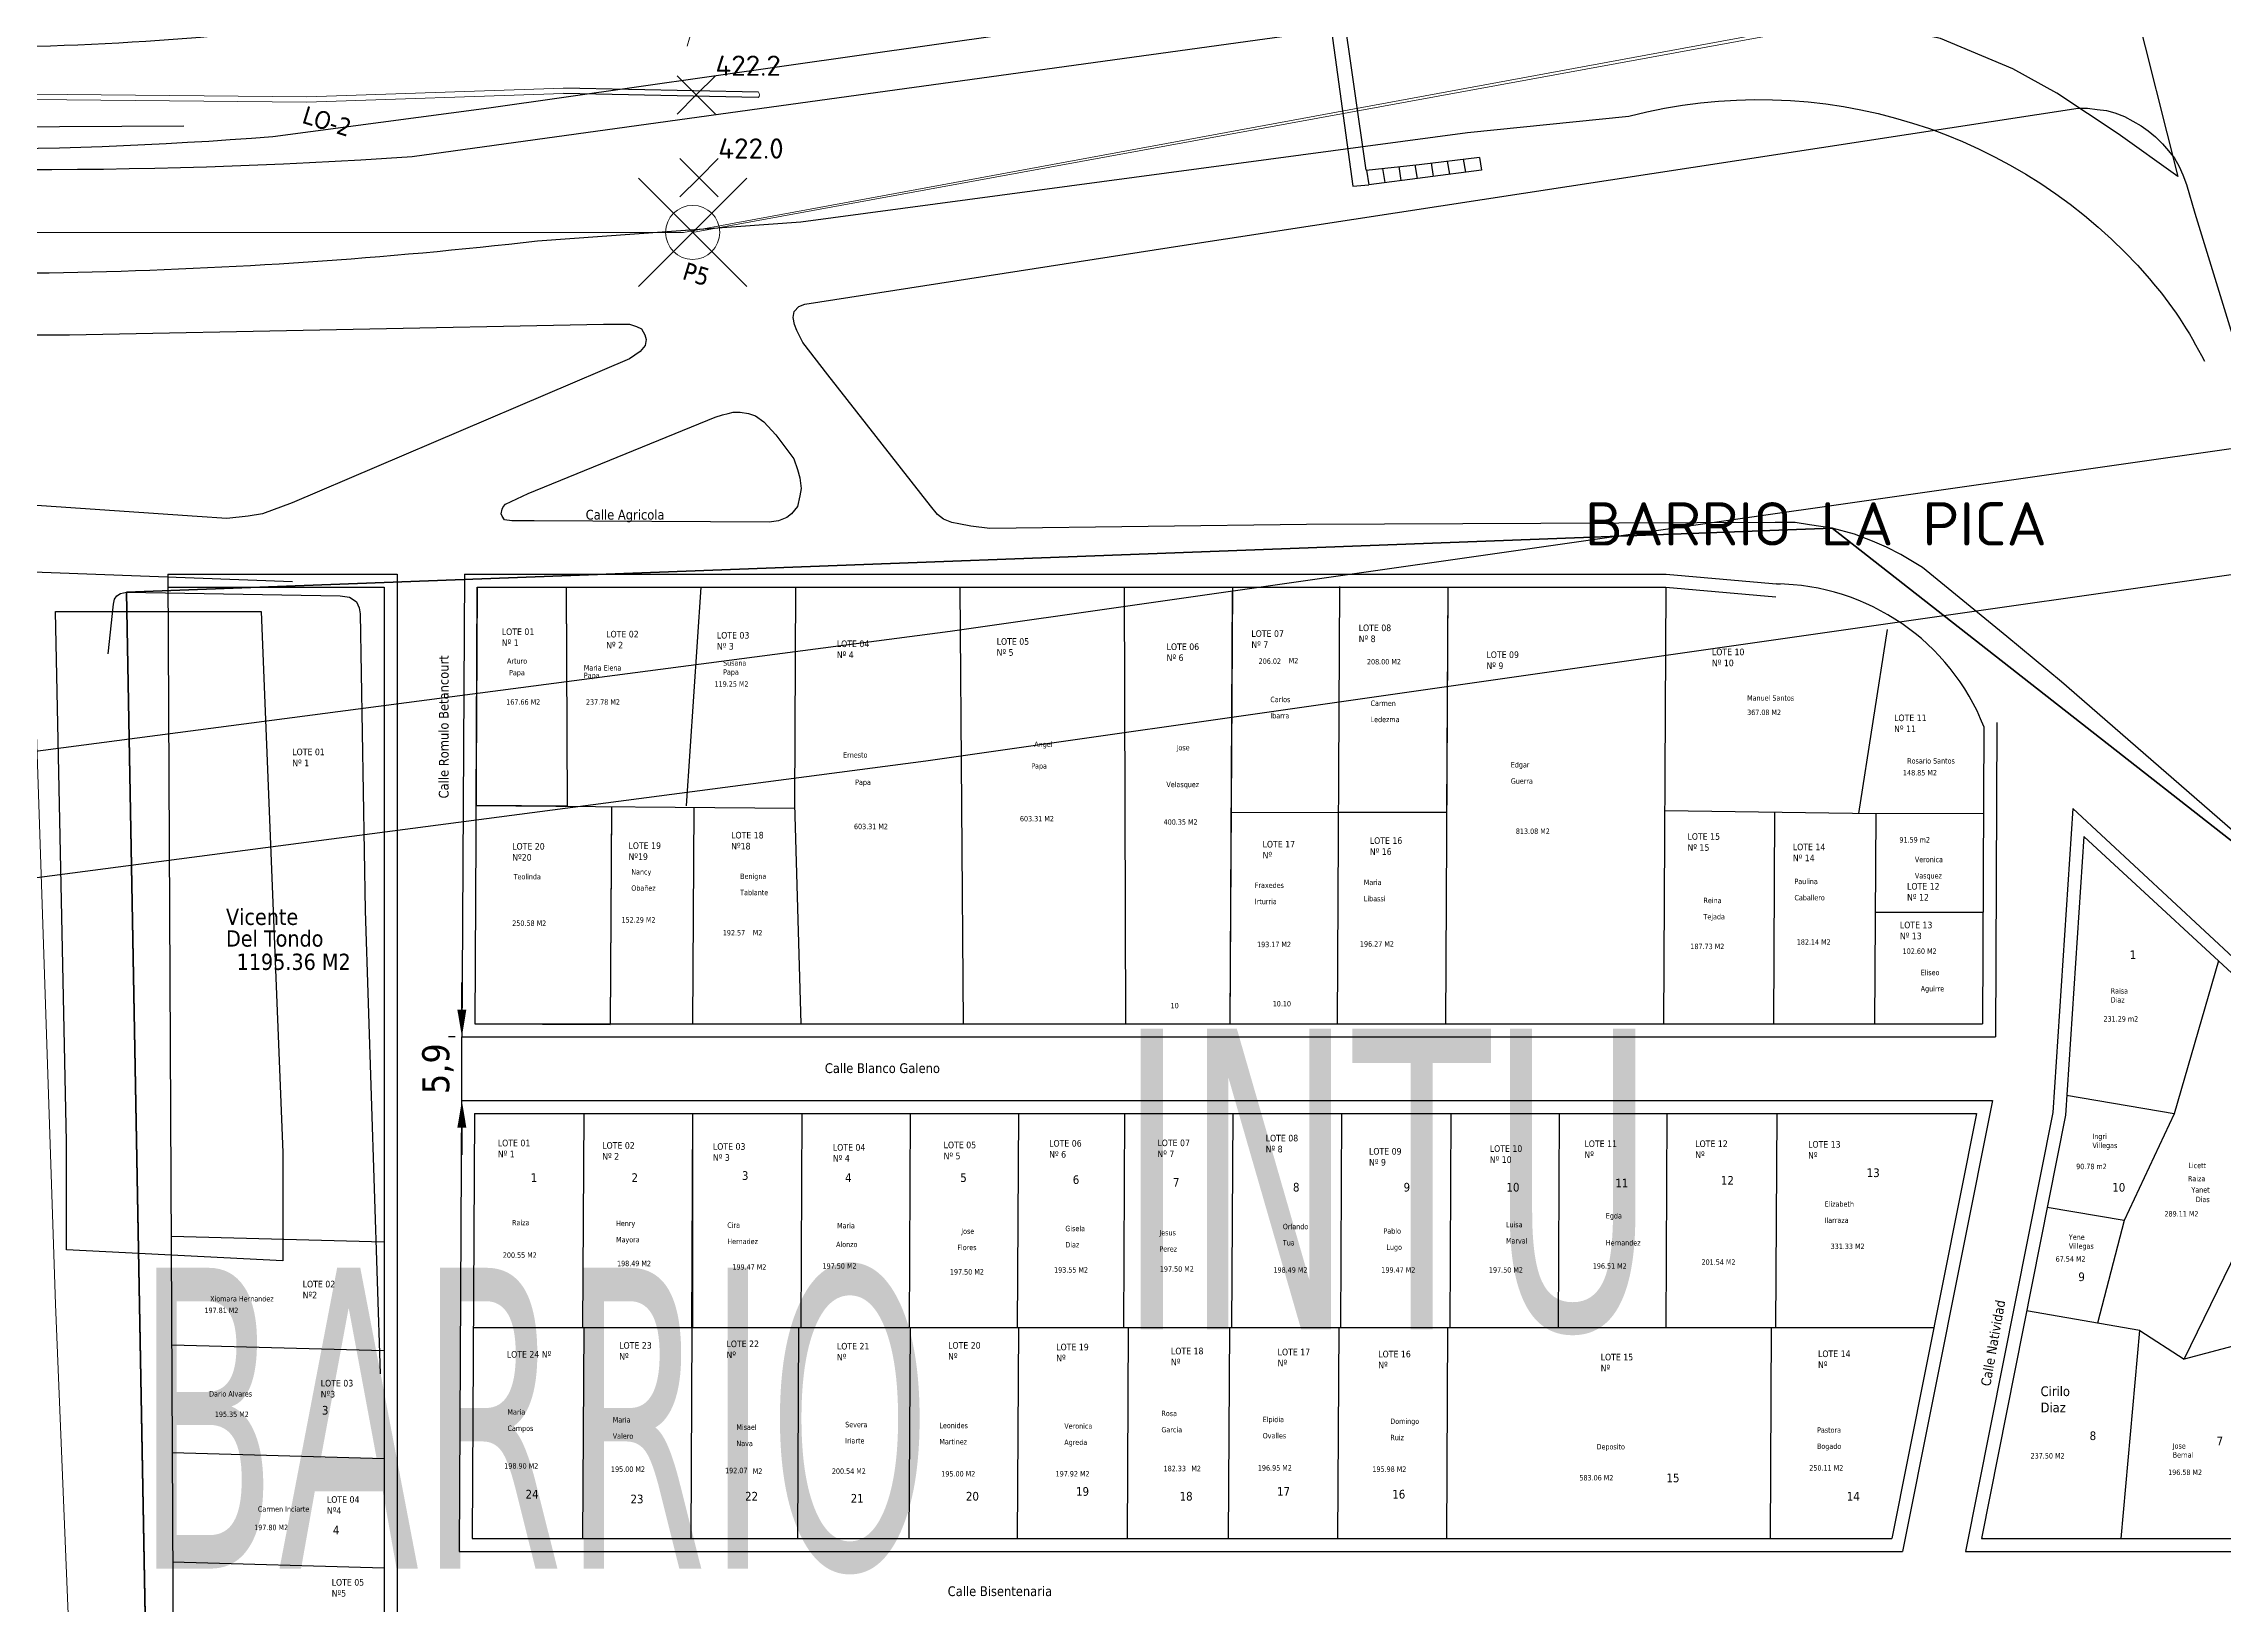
# Model space of a CAD drawing. Header units: metres. Extents: x 2 to 659295185, y -28 to 1124222152.
# Drawn here: x 655994.9 to 656196.3, y 1123850.2 to 1123994.5 of the extents above; entities that cross this region are included whole.
import ezdxf
from ezdxf.enums import TextEntityAlignment as Align

# ---------------------------------------------------------------- set-up
doc = ezdxf.new("R2010")
doc.units = ezdxf.units.M
doc.header["$MEASUREMENT"] = 0
doc.header["$PDMODE"] = 35
doc.header["$PDSIZE"] = 5
doc.layers.get('0').update_dxf_attribs({"linetype": 'CONTINUOUS'})
for name, color, linetype in [('calle', 255, 'CONTINUOUS'), ('CARRET-PAV', 10, 'CONTINUOUS'), ('CURVAS', 2, 'CONTINUOUS'), ('División Parroquial', 130, 'CONTINUOUS'), ('ESCALERA', 7, 'CONTINUOUS'), ('MANZANA', 30, 'CONTINUOUS'), ('Nº parcela', 4, 'CONTINUOUS'), ('Parcelas', 140, 'CONTINUOUS'), ('PASARELA', 7, 'CONTINUOUS'), ('PUNTO-ELEV', 7, 'CONTINUOUS'), ('TERRENO DE TABACALERA', 50, 'CONTINUOUS'), ('texto', 255, 'CONTINUOUS'), ('TEXTOS', 7, 'CONTINUOUS')]:
    doc.layers.add(name, color=color, linetype=linetype)
doc.styles.add('SIMPLEX', font='SIMPLEX', dxfattribs={"width": 1.33})
doc.styles.get("Standard").update_dxf_attribs({"font": 'tahoma.ttf'})
doc.dimstyles.new('ISO-25', dxfattribs={"dimtxt": 2.5, "dimasz": 2.5, "dimexe": 1.25, "dimexo": 0.625, "dimtad": 1, "dimtxsty": 'Standard', "dimcen": 2.5, "dimadec": 0, "dimazin": 0, "dimtfac": 1, "dimtmove": 0, "dimatfit": 3, "dimfxl": 1, "dimarcsym": 0})

# ---------------------------------------------------------------- blocks, each defined once
blk = doc.blocks.new('*D137')
at = {"layer": 'MANZANA', "color": 0, "lineweight": -2, "transparency": 16777216}
for p, q in [((656033.53, 1123905.2), (656033.53, 1123907.7)), ((656032.9, 1123902.7), (656032.28, 1123902.7)), ((656033.53, 1123896.8), (656033.53, 1123902.7)), ((656034.12, 1123896.8), (656034.78, 1123896.8)), ((656033.53, 1123894.3), (656033.53, 1123891.8))]:
    blk.add_line(p, q, dxfattribs=at)
at = {"layer": 'MANZANA', "color": 0, "lineweight": 40, "transparency": 16777216}
for points in [[(656033.11, 1123905.2), (656033.94, 1123905.2), (656033.53, 1123902.7)], [(656033.11, 1123894.3), (656033.94, 1123894.3), (656033.53, 1123896.8)]]:
    blk.add_solid(points, dxfattribs=at)
at = {"layer": 'MANZANA', "color": 0, "transparency": 16777216, "insert": (656031.31, 1123899.75), "char_height": 2.5, "attachment_point": 5, "rotation": 90}
blk.add_mtext('5,9', dxfattribs=at)
blk = doc.blocks.new('SPOTX')
for points in [[(-0.707, -0.707), (0, 0), (0.707, 0.707)], [(0.707, -0.707), (0, 0), (-0.707, 0.707)]]:
    blk.add_lwpolyline(points)

msp = doc.modelspace()

# ---------------------------------------------------------------- linework, layer by layer
at = {"color": 5, "lineweight": 70}
for p, q in [((656160.0879, 1123949.6733), (656002.551, 1123943.7845)), ((656208.6889, 1123911.621), (656160.0879, 1123949.6733)), ((656002.551, 1123943.7845), (656005.4362, 1123786.2533))]:
    msp.add_line(p, q, dxfattribs=at)
at = {"layer": 'CARRET-PAV'}
for points, elevation in [([(656125.038, 1124013.8035), (656069.204, 1124003.587), (656036.91, 1123998.576, -0.06836118), (655956.453, 1123995.464)], 428.6003), ([(655952.981, 1123986.128, 0.04148381), (656016.053, 1123985.878), (656036.029, 1123988.531), (656104.422, 1123998.249), (656138.061, 1124003.292), (656176.129, 1124009.369, -0.84362034), (656177.299, 1124008.307), (656176.052, 1124007.779), (656134.781, 1124001.786), (656129.324, 1124000.006), (656125.912, 1123998.625), (656121.23, 1123996.877), (656119.087, 1123996.45), (656063.915, 1123988.828), (656028.947, 1123983.991, -0.03554222), (655952.8508, 1123984.2967)], 428.7614), ([(655955.506, 1123974.38, 0.04624331), (656040.522, 1123976.23), (656064.822, 1123977.981), (656126.427, 1123986.23), (656141.315, 1123987.751, -0.28622373), (656189.424, 1123972.711, -0.06128022), (656194.479, 1123965.126, 0.61679402), (656194.479, 1123965.126, -1)], 429.4486)]:
    msp.add_lwpolyline(points, format="xyb", dxfattribs=dict(at, elevation=elevation))
at = {"layer": 'CARRET-PAV', "elevation": 428.9773}
msp.add_lwpolyline([(656192.02, 1123982.19), (656186.521, 1123986.121), (656180.843, 1123989.867), (656176.777, 1123992.123), (656170.119, 1123994.915), (656165.319, 1123995.945), (656164.079, 1123996.121), (656188, 1123998.197)], close=True, dxfattribs=at)
at = {"layer": 'CURVAS', "lineweight": 0}
for p, q in [((656019.1836, 1123989.0315), (655938.5917, 1123989.846)), ((656019.2037, 1123989.5311), (655938.6118, 1123990.3456)), ((656042.9004, 1123989.8365), (656019.1836, 1123989.0315)), ((656042.9205, 1123990.3361), (656019.2037, 1123989.5311))]:
    msp.add_line(p, q, dxfattribs=at)
at = {"layer": 'CURVAS', "linetype": 'Continuous', "lineweight": -2}
for p, q in [((656060.9094, 1123989.4671), (656042.9004, 1123989.8365)), ((656060.9295, 1123989.9667), (656042.9205, 1123990.3361))]:
    msp.add_line(p, q, dxfattribs=at)
at = {"layer": 'CURVAS', "lineweight": 0}
msp.add_arc((656060.6208, 1123989.7289), 0.3896, 317.783404, 37.61588, dxfattribs=at)
at = {"layer": 'División Parroquial', "color": 1, "flags": 128}
for points in [[(655228.2993, 1126747.0884), (655417.4425, 1125604.451), (655519.2869, 1124981.3778), (655578.3684, 1124612.6329), (655612.1598, 1124420.9019), (655644.8628, 1124208.4752), (655659.3755, 1124145.7179), (655704.068, 1124069.4635), (655766.2087, 1124005.1965), (655831.623, 1123959.4359), (655914.4772, 1123930.0218), (655992.9694, 1123928.9321), (656078.6272, 1123940.1598), (656245.6138, 1123964.0049), (656743.7041, 1124035.5804), (658039.8848, 1124226.3115)], [(658480.577, 1123580.0076), (658492.1763, 1123631.4687), (658520.1298, 1123754.3737), (658546.5907, 1123940.9057), (658561.3177, 1124038.3659), (658586.3109, 1124167.6196), (658611.3288, 1124300.9225), (658037.6324, 1124214.3101), (656741.4517, 1124023.5789), (656243.3614, 1123952.0035), (656076.3748, 1123928.1583), (655990.717, 1123916.9306), (655912.2248, 1123918.0204), (655829.3706, 1123947.4344), (655763.9563, 1123993.1951), (655701.8156, 1124057.462), (655657.1231, 1124133.7165), (655642.6105, 1124196.4737), (655609.9074, 1124408.9005), (655576.116, 1124600.6315), (655517.0345, 1124969.3764), (655415.1901, 1125592.4496), (655226.0469, 1126735.087)]]:
    msp.add_lwpolyline(points, dxfattribs=at)
at = {"layer": 'ESCALERA'}
for p, q in [((656124.5445, 1123983.6007, 6.7694), (656124.7397, 1123982.3779, 6.7694)), ((656126.029, 1123983.774, 6.7694), (656126.2215, 1123982.5685, 6.7694)), ((656127.5161, 1123983.9477, 6.7694), (656127.7099, 1123982.7601, 6.7694)), ((656117.0857, 1123982.7622, 6.7694), (656117.3, 1123981.4205, 6.7694)), ((656118.5739, 1123982.9261, 6.7694), (656118.7838, 1123981.6114, 6.7694)), ((656120.0648, 1123983.0902, 6.7694), (656120.2704, 1123981.8027, 6.7694)), ((656121.5623, 1123983.2551, 6.7694), (656121.7636, 1123981.9949, 6.7694)), ((656123.0533, 1123983.4267, 6.7694), (656123.2513, 1123982.1863, 6.7694))]:
    msp.add_line(p, q, dxfattribs=at)
for points, elevation in [([(656117.066, 1123982.76), (656121.943, 1123983.297), (656127.528, 1123983.949)], 434.8481), ([(656127.7099, 1123982.7601), (656117.3, 1123981.4205)], 429.213)]:
    msp.add_lwpolyline(points, dxfattribs=dict(at, elevation=elevation))
at = {"layer": 'MANZANA', "lineweight": -2}
for p, q in [((656100.256, 1123975.838), (656182.8217, 1123988.4754)), ((656182.8217, 1123988.4754), (656183.6957, 1123988.4854)), ((656183.6957, 1123988.4854), (656184.5698, 1123988.3754)), ((656184.5698, 1123988.3754), (656185.4521, 1123988.2754)), ((656185.4521, 1123988.2754), (656186.219, 1123988.0555)), ((656186.219, 1123988.0555), (656187.093, 1123987.7255)), ((656187.093, 1123987.7255), (656187.8681, 1123987.2856)), ((656187.8681, 1123987.2856), (656188.635, 1123986.8457)), ((656188.635, 1123986.8457), (656189.2947, 1123986.4058)), ((656189.2947, 1123986.4058), (656189.9543, 1123985.8559)), ((656189.9543, 1123985.8559), (656190.614, 1123985.1961)), ((656190.614, 1123985.1961), (656191.1665, 1123984.5362)), ((656191.1665, 1123984.5362), (656191.7189, 1123983.8763)), ((656191.7189, 1123983.8763), (656192.156, 1123983.1065)), ((656192.156, 1123983.1065), (656192.4858, 1123982.3266)), ((656192.4858, 1123982.3266), (656192.8239, 1123981.4468)), ((656192.8239, 1123981.4468), (656193.599, 1123978.7974)), ((656193.599, 1123978.7974), (656205.8276, 1123938.9255)), ((656065.2194, 1123970.3791), (656100.256, 1123975.838)), ((656064.1227, 1123969.1593), (656064.2299, 1123969.7092)), ((656064.2299, 1123969.7092), (656064.667, 1123970.1591)), ((656064.667, 1123970.1591), (656065.2194, 1123970.3791)), ((655980.8562, 1123967.5796), (655997.2902, 1123967.5397)), ((655997.2902, 1123967.5397), (656046.6003, 1123968.5295)), ((656046.6003, 1123968.5295), (656049.0081, 1123968.5395)), ((656049.0081, 1123968.5395), (656049.6678, 1123968.3195)), ((656049.6678, 1123968.3195), (656050.1048, 1123968.0995)), ((656050.1048, 1123968.0995), (656050.4346, 1123967.5497)), ((656050.4346, 1123967.5497), (656050.5501, 1123967.1097)), ((656064.2382, 1123968.4895), (656064.1227, 1123969.1593)), ((656064.4608, 1123967.9396), (656064.2382, 1123968.4895)), ((656065.0133, 1123966.8398), (656064.4608, 1123967.9396)), ((656049.0246, 1123965.3301), (656017.8553, 1123952.0328)), ((656050.0059, 1123966), (656049.0246, 1123965.3301)), ((656050.4429, 1123966.5499), (656050.0059, 1123966)), ((656050.5501, 1123967.1097), (656050.4429, 1123966.5499)), ((656067.3304, 1123963.8604), (656065.0133, 1123966.8398)), ((656076.8049, 1123951.7429), (656067.3304, 1123963.8604)), ((656039.6491, 1123952.9026), (656056.9324, 1123959.9412)), ((656056.9324, 1123959.9412), (656057.592, 1123960.1712)), ((656057.592, 1123960.1712), (656058.1363, 1123960.2811)), ((656058.1363, 1123960.2811), (656058.5733, 1123960.3911)), ((656058.5733, 1123960.3911), (656059.233, 1123960.4011)), ((656059.233, 1123960.4011), (656059.9998, 1123960.2911)), ((656059.9998, 1123960.2911), (656060.6595, 1123960.0712)), ((656060.6595, 1123960.0712), (656061.4264, 1123959.5213)), ((656061.4264, 1123959.5213), (656062.5313, 1123958.3115)), ((656062.5313, 1123958.3115), (656064.1805, 1123956.102)), ((656064.1805, 1123956.102), (656064.5185, 1123955.1122)), ((656009.09, 1123950.7731), (655972.5939, 1123953.2726)), ((656064.5185, 1123955.1122), (656064.7412, 1123954.3423)), ((656064.7412, 1123954.3423), (656064.8566, 1123953.3425)), ((656064.8566, 1123953.3425), (656064.7494, 1123952.6827)), ((656017.8553, 1123952.0328), (656015.1177, 1123951.023)), ((656037.1423, 1123951.013), (656037.2495, 1123951.4529)), ((656037.2495, 1123951.4529), (656037.3567, 1123951.6729)), ((656037.3567, 1123951.6729), (656037.5711, 1123951.8928)), ((656037.5711, 1123951.8928), (656039.6491, 1123952.9026)), ((656064.535, 1123951.6829), (656063.9826, 1123951.023)), ((656064.7494, 1123952.6827), (656064.535, 1123951.6829)), ((656077.4645, 1123950.963), (656076.8049, 1123951.7429)), ((656011.8276, 1123950.5731), (656009.09, 1123950.7731)), ((656013.7984, 1123950.8031), (656011.8276, 1123950.5731)), ((656015.1177, 1123951.023), (656013.7984, 1123950.8031)), ((656037.2495, 1123950.7931), (656037.1423, 1123951.013)), ((656037.4722, 1123950.4631), (656037.2495, 1123950.7931)), ((656038.1318, 1123950.3532), (656037.4722, 1123950.4631)), ((656040.2098, 1123950.3632), (656038.1318, 1123950.3532)), ((656061.9046, 1123950.2332), (656040.2098, 1123950.3632)), ((656062.7869, 1123950.3532), (656061.9046, 1123950.2332)), ((656063.5455, 1123950.6831), (656062.7869, 1123950.3532)), ((656063.9826, 1123951.023), (656063.5455, 1123950.6831)), ((656078.017, 1123950.5231), (656077.4645, 1123950.963)), ((656078.7839, 1123950.2032), (656078.017, 1123950.5231)), ((656079.4435, 1123950.0932), (656078.7839, 1123950.2032)), ((656080.5402, 1123949.8733), (656079.4435, 1123950.0932)), ((656082.2883, 1123949.6633), (656080.5402, 1123949.8733)), ((656111.5446, 1123950.0132), (656082.2883, 1123949.6633)), ((656154.827, 1123950.2032), (656111.5446, 1123950.0132)), ((656156.6906, 1123950.2132), (656154.827, 1123950.2032)), ((656158.0017, 1123949.9932), (656156.6906, 1123950.2132)), ((656160.0879, 1123949.6733), (656158.0017, 1123949.9932)), ((656162.1741, 1123949.1234), (656160.0879, 1123949.6733)), ((656163.8233, 1123948.4735), (656162.1741, 1123949.1234)), ((656165.1343, 1123947.9237), (656163.8233, 1123948.4735)), ((656166.4537, 1123947.2638), (656165.1343, 1123947.9237)), ((656168.4327, 1123946.054), (656166.4537, 1123947.2638)), ((655953.565, 1123947.184), (656017.868, 1123944.751)), ((656176.2415, 1123939.6753), (656168.4327, 1123946.054)), ((656002.551, 1123943.7845), (656005.4389, 1123786.1071)), ((656181.2962, 1123935.4962), (656176.2415, 1123939.6753)), ((656208.6889, 1123911.621), (656181.2962, 1123935.4962))]:
    msp.add_line(p, q, dxfattribs=at)
at = {"layer": 'MANZANA', "linetype": 'Continuous', "lineweight": -2}
for p, q in [((656007.8366, 1123986.8257), (655990.0833, 1123986.7457)), ((656001.4543, 1123943.1146), (656001.6687, 1123943.4446)), ((656001.6687, 1123943.4446), (656001.9986, 1123943.6645)), ((656001.9986, 1123943.6645), (656002.551, 1123943.7845)), ((656002.551, 1123943.7845), (656022.2751, 1123943.4246)), ((656022.2751, 1123943.4246), (656023.1491, 1123943.3146)), ((656023.1491, 1123943.3146), (656023.479, 1123943.0946)), ((656000.8544, 1123938.0792), (656001.3471, 1123942.6747)), ((656001.3471, 1123942.6747), (656001.4543, 1123943.1146)), ((656023.479, 1123943.0946), (656023.8088, 1123942.8747)), ((656023.8088, 1123942.8747), (656024.0315, 1123942.3248)), ((656024.0315, 1123942.3248), (656024.1386, 1123941.7749)), ((656024.1386, 1123941.7749), (656024.5922, 1123914.3505)), ((656024.5922, 1123914.3505), (656025.9857, 1123871.5492))]:
    msp.add_line(p, q, dxfattribs=at)
at = {"layer": 'MANZANA'}
for p, q in [((656006.3606, 1123945.4511), (656027.5606, 1123945.4511)), ((656027.5606, 1123945.4511), (656027.5606, 1123781.5132)), ((656033.7606, 1123945.4511), (656033.5253, 1123902.7011)), ((656033.7606, 1123945.4511), (656144.7522, 1123945.4511)), ((656033.8106, 1123945.4511), (656144.7522, 1123945.4511)), ((656144.7522, 1123945.4511), (656155.2831, 1123944.499)), ((656175.3228, 1123931.7479), (656175.1829, 1123902.7011)), ((656182.328, 1123923.7888), (656180.4911, 1123895.6879)), ((656210.0959, 1123897.9673), (656182.328, 1123923.7888)), ((656033.5253, 1123902.7011), (656175.1829, 1123902.7011)), ((656033.4929, 1123896.8011), (656033.2637, 1123855.1511)), ((656033.4929, 1123896.8011), (656174.9009, 1123896.8011)), ((656174.9009, 1123896.8011), (656166.6069, 1123855.1511)), ((656180.4911, 1123895.6879), (656172.4188, 1123855.1511)), ((656033.2637, 1123855.1511), (656166.6069, 1123855.1511)), ((656172.4188, 1123855.1511), (656228.0352, 1123855.1511)), ((656173.9999, 1123856.3511), (656173.8853, 1123856.3708))]:
    msp.add_line(p, q, dxfattribs=at)
msp.add_arc((656154.7384, 1123923.6877), 20.8424, 21.572742, 89.511735, dxfattribs=at)
at = {"layer": 'Parcelas'}
for p, q in [((656006.3606, 1123945.4511), (656007.1443, 1123785.7529)), ((656006.3606, 1123944.2511), (656026.3606, 1123944.2511)), ((656026.3606, 1123944.2511), (656026.3606, 1123781.7624)), ((656034.954, 1123944.2511), (656034.732, 1123903.9011)), ((656034.954, 1123944.2511), (656144.7456, 1123944.2511)), ((656035.0106, 1123944.2511), (656144.7456, 1123944.2511)), ((656043.1538, 1123944.206), (656043.2427, 1123923.9991)), ((656055.6038, 1123944.2511), (656054.2426, 1123924.0474)), ((656064.3544, 1123944.2511), (656064.2441, 1123924.2011)), ((656079.5192, 1123944.1675), (656079.8161, 1123903.901)), ((656079.5292, 1123944.1676), (656079.8161, 1123903.901)), ((656094.6949, 1123944.2511), (656094.8265, 1123903.9012)), ((656104.695, 1123944.2511), (656104.473, 1123903.9011)), ((656104.6929, 1123943.8674), (656104.473, 1123903.9011)), ((656114.5955, 1123944.3061), (656114.3735, 1123903.9561)), ((656124.5953, 1123944.2511), (656124.3733, 1123903.9011)), ((656124.5953, 1123944.2511), (656124.4809, 1123923.4511)), ((656144.7456, 1123944.2511), (656144.5236, 1123903.9011)), ((656144.7456, 1123944.2511), (656154.8907, 1123943.3296)), ((656165.1768, 1123940.3165), (656162.5218, 1123923.3367)), ((656174.1208, 1123931.3511), (656173.9886, 1123903.9011)), ((656034.843, 1123924.0761), (656064.2554, 1123923.8038)), ((656047.3425, 1123923.9604), (656047.2318, 1123903.8323)), ((656047.3416, 1123923.8011), (656047.2321, 1123903.9011)), ((656054.9422, 1123923.89), (656054.8323, 1123903.9011)), ((656064.2441, 1123924.2011), (656064.83, 1123903.9014)), ((656064.2541, 1123924.2014), (656064.83, 1123903.9014)), ((656104.5805, 1123923.4304), (656114.4807, 1123923.4511)), ((656114.4807, 1123923.4511), (656124.4809, 1123923.4511)), ((656144.632, 1123923.6011), (656164.1307, 1123923.3129)), ((656154.7813, 1123923.4511), (656154.6738, 1123903.9011)), ((656164.1307, 1123923.3129), (656164.0239, 1123903.9011)), ((656164.1307, 1123923.3129), (656174.0823, 1123923.3511)), ((656183.3607, 1123921.196), (656181.668, 1123895.4535)), ((656208.9891, 1123897.5036), (656183.3607, 1123921.196)), ((656164.0806, 1123914.2011), (656174.0382, 1123914.2011)), ((656195.7937, 1123909.7022), (656191.697, 1123895.5659)), ((656034.732, 1123903.9011), (656173.9886, 1123903.9011)), ((656034.732, 1123903.9011), (656047.2318, 1123903.8323)), ((656064.82, 1123903.9011), (656079.8261, 1123903.9011)), ((656191.697, 1123895.5659), (656181.7536, 1123897.2789)), ((656034.6863, 1123895.6011), (656034.4703, 1123856.3511)), ((656034.6863, 1123895.6011), (656173.4384, 1123895.6011)), ((656044.7864, 1123895.6011), (656044.6778, 1123875.8511)), ((656054.8366, 1123895.6011), (656054.7279, 1123875.8511)), ((656054.8366, 1123895.6011), (656054.8366, 1123875.8511)), ((656064.9367, 1123895.6011), (656064.8281, 1123875.8511)), ((656074.9369, 1123895.6011), (656074.8282, 1123875.8511)), ((656084.937, 1123895.6011), (656084.8284, 1123875.8511)), ((656094.7372, 1123895.6011), (656094.6285, 1123875.8511)), ((656104.7373, 1123895.6011), (656104.6287, 1123875.8511)), ((656114.7875, 1123895.6011), (656114.6788, 1123875.8511)), ((656114.7875, 1123895.6011), (656114.6788, 1123875.8511)), ((656124.8876, 1123895.6011), (656124.779, 1123875.8511)), ((656134.8878, 1123895.6011), (656134.7791, 1123875.8511)), ((656144.838, 1123895.6011), (656144.7293, 1123875.8511)), ((656154.9881, 1123895.6011), (656154.8794, 1123875.8511)), ((656173.4384, 1123895.6011), (656165.6223, 1123856.3511)), ((656181.668, 1123895.4535), (656173.8813, 1123856.3511)), ((656191.697, 1123895.5659), (656187.0688, 1123885.7085)), ((656192.6014, 1123872.9115), (656201.0218, 1123890.1665)), ((656187.0688, 1123885.7085), (656179.971, 1123886.9313)), ((656187.0688, 1123885.7085), (656184.6218, 1123876.2365)), ((656006.6606, 1123884.2896), (656026.3606, 1123883.7511)), ((656188.5158, 1123875.5656), (656178.0661, 1123877.3658)), ((656034.5776, 1123875.8511), (656169.5334, 1123875.8511)), ((656044.7778, 1123875.8511), (656044.6705, 1123856.3511)), ((656054.7779, 1123875.8511), (656054.6706, 1123856.3511)), ((656064.6281, 1123875.8511), (656064.5208, 1123856.3511)), ((656074.9282, 1123875.8511), (656074.8209, 1123856.3511)), ((656084.9284, 1123875.8511), (656084.8211, 1123856.3511)), ((656095.0785, 1123875.8511), (656094.9712, 1123856.3511)), ((656104.4287, 1123875.8511), (656104.3214, 1123856.3511)), ((656114.5288, 1123875.8511), (656114.4215, 1123856.3511)), ((656124.579, 1123875.8511), (656124.4717, 1123856.3511)), ((656154.4794, 1123875.8511), (656154.3721, 1123856.3511)), ((656186.7813, 1123856.3511), (656188.5158, 1123875.5656)), ((656188.5158, 1123875.5656), (656192.6014, 1123872.9115)), ((656006.7101, 1123874.2345), (656026.3606, 1123873.6973)), ((656198.0758, 1123874.3612), (656192.6014, 1123872.9115)), ((656006.7589, 1123864.2795), (656026.3606, 1123863.7436)), ((656034.4703, 1123856.3511), (656165.6223, 1123856.3511)), ((656173.8813, 1123856.3511), (656226.2313, 1123856.3511)), ((656006.8085, 1123854.1743), (656026.3606, 1123853.6398))]:
    msp.add_line(p, q, dxfattribs=at)
msp.add_lwpolyline([(656035.0106, 1123944.2511), (656043.1536, 1123944.2511), (656043.2427, 1123923.9991), (656034.843, 1123924.0761), (656034.954, 1123944.2511)], dxfattribs=at)
at = {"layer": 'Parcelas', "lineweight": -3}
msp.add_lwpolyline([(655996, 1123942), (656015, 1123942), (656017, 1123892), (656017, 1123882), (655997, 1123883), (655997, 1123893), (655996, 1123942)], dxfattribs=at)
msp.add_lwpolyline([(655996, 1123942), (656015, 1123942), (656017, 1123892), (656017, 1123882), (655997, 1123883), (655997, 1123893), (655996, 1123942)], dxfattribs=at)
at = {"layer": 'PASARELA'}
for points, elevation in [([(656112.443, 1124014.798), (656111.246, 1124014.717), (656115.81, 1123981.296), (656117.316, 1123981.399)], 434.6027), ([(656117.066, 1123982.76), (656112.6177, 1124013.6992)], 435.231)]:
    msp.add_lwpolyline(points, dxfattribs=dict(at, elevation=elevation))
at = {"layer": 'TERRENO DE TABACALERA', "lineweight": 0}
msp.add_line((656056.3517, 1124001.2309), (656054.3517, 1123994.2309), dxfattribs=at)
at = {"layer": 'texto', "color": 85, "lineweight": 0, "true_color": 0x58ba48}
msp.add_line((656177.9518, 1123999.5377), (656054.8444, 1123977.0086), dxfattribs=at)
at = {"layer": 'texto', "lineweight": 0}
for points in [[(655608.3065, 1124590.033), (655625.6859, 1124587.7884), (656017.6106, 1124570.0511), (656016.0812, 1124509.734), (656016.0812, 1124509.734), (656184, 1124001), (656054, 1123977), (655943.6796, 1123977), (655836, 1124010), (655753, 1124063), (655709, 1124144), (655669, 1124221), (655646, 1124310), (655624, 1124426), (655614, 1124482), (655608.3065, 1124590.033)], [(655994, 1123943), (655994, 1123938), (655996, 1123878), (655998, 1123829), (655999, 1123809), (655999, 1123782), (655950.9804, 1123795.8506), (655951.3259, 1123823.9714), (655951.4936, 1123875.9655), (655952.8508, 1123948.0857), (655984, 1123943), (655994, 1123943)]]:
    msp.add_lwpolyline(points, dxfattribs=at)
msp.add_point((656054.8444, 1123977.0086), dxfattribs=at)

# ---------------------------------------------------------------- block references
at = {"layer": 'PUNTO-ELEV', "xscale": 2.5, "yscale": 2.5, "zscale": 2.5}
for p in [(656055.174, 1123989.714, 428.9773), (656055.435, 1123982.059, 428.7614)]:
    msp.add_blockref('SPOTX', p, dxfattribs=at)

# ---------------------------------------------------------------- texts
at = {"layer": 'calle'}
for s, p in [('Calle Agricola', (656044.9643, 1123950.4827)), ('Calle Blanco Galeno', (656067.0521, 1123899.3472)), ('Calle Bisentenaria', (656078.4022, 1123851.0249))]:
    msp.add_text(s, height=0.9, dxfattribs=at).set_placement(p)
for s, rotation, p in [('Calle Romulo Betancourt', 90, (656032.2994, 1123924.7159)), ('Calle Natividad', 80, (656174.7011, 1123870.3586))]:
    msp.add_text(s, height=0.9, rotation=rotation, dxfattribs=at).set_placement(p)
at = {"layer": 'Nº parcela'}
for s, height, p in [('Arturo', 0.5, (656037.6976, 1123937.1666)), ('Susana', 0.5, (656057.6536, 1123936.9768)), ('Papa', 0.5, (656037.8877, 1123936.0911)), ('Maria Elena', 0.5, (656044.7931, 1123936.5339)), ('Papa', 0.5, (656044.7931, 1123935.838)), ('Papa', 0.5, (656057.6536, 1123936.1434)), ('Carlos', 0.5, (656108.2074, 1123933.612)), ('Carmen ', 0.5, (656117.463, 1123933.264)), ('Manuel Santos', 0.5, (656152.2469, 1123933.75)), ('Ibarra', 0.5, (656108.2074, 1123932.112)), ('Ledezma', 0.5, (656117.463, 1123931.764)), ('367.08 M2', 0.5, (656152.2469, 1123932.4214)), ('Angel ', 0.5, (656086.4002, 1123929.471)), ('Jose', 0.5, (656099.5422, 1123929.1627)), ('Ernesto', 0.5, (656068.7434, 1123928.4862)), ('Papa', 0.5, (656086.1186, 1123927.471)), ('Edgar', 0.5, (656130.4137, 1123927.5752)), ('Rosario Santos', 0.5, (656167.03, 1123927.9407)), ('Papa', 0.5, (656069.854, 1123925.9643)), ('Velasquez', 0.5, (656098.6035, 1123925.7584)), ('Guerra', 0.5, (656130.4137, 1123926.0752)), ('Veronica', 0.5, (656167.7415, 1123918.8252)), ('Teolinda', 0.5, (656038.3046, 1123917.2421)), ('Nancy', 0.5, (656049.1767, 1123917.6836)), ('Benigna', 0.5, (656059.2351, 1123917.2767)), ('Maria', 0.5, (656116.8404, 1123916.7121)), ('Paulina ', 0.5, (656156.6161, 1123916.8005)), ('Vasquez', 0.5, (656167.7415, 1123917.3252)), ('Obañez', 0.5, (656049.1767, 1123916.1836)), ('Tablante', 0.5, (656059.2351, 1123915.7767)), ('Fraxedes', 0.5, (656106.7639, 1123916.4472)), ('Irturria', 0.5, (656106.7639, 1123914.9472)), ('Libassi', 0.5, (656116.8404, 1123915.2121)), ('Reina', 0.5, (656148.2133, 1123915.0428)), ('Caballero', 0.5, (656156.6161, 1123915.3005)), ('Vicente', 1.5, (656011.7415, 1123913.0291)), ('Tejada', 0.5, (656148.2133, 1123913.5428)), ('Del Tondo', 1.5, (656011.7415, 1123911.0291)), ('1', 0.8, (656187.5796, 1123909.8732)), ('Aguirre', 0.5, (656168.2793, 1123906.8869)), ('Eliseo', 0.5, (656168.2793, 1123908.3869)), ('Raisa', 0.5, (656185.8277, 1123906.6858)), ('10', 0.5, (656098.9905, 1123905.3264)), ('10.10', 0.5, (656108.4251, 1123905.5019)), ('Diaz', 0.5, (656185.8277, 1123905.8524)), ('Villegas', 0.5, (656184.1425, 1123892.4138)), ('Ingri', 0.5, (656184.1425, 1123893.2471)), ('Licett', 0.5, (656193.0011, 1123890.5579)), ('1', 0.8, (656039.881, 1123889.2857)), ('2', 0.8, (656049.1938, 1123889.2857)), ('3', 0.8, (656059.3935, 1123889.4755)), ('4', 0.8, (656068.9215, 1123889.2857)), ('5', 0.8, (656079.5647, 1123889.2857)), ('6', 0.8, (656089.9545, 1123889.0959)), ('7', 0.8, (656099.2082, 1123888.8428)), ('8', 0.8, (656110.2949, 1123888.4)), ('9', 0.8, (656120.5141, 1123888.4)), ('10', 0.8, (656130.0169, 1123888.4)), ('11', 0.8, (656140.067, 1123888.7796)), ('12', 0.8, (656149.8233, 1123889.0326)), ('13', 0.8, (656163.2906, 1123889.7374)), ('10', 0.8, (656185.9733, 1123888.3888)), ('Raiza', 0.5, (656192.9604, 1123889.3485)), ('Yanet', 0.5, (656193.2816, 1123888.3053)), ('Elizabeth', 0.5, (656159.4005, 1123886.9972)), ('Dias', 0.5, (656193.6857, 1123887.4226)), ('Raiza', 0.5, (656038.1592, 1123885.2776)), ('Henry', 0.5, (656047.7667, 1123885.2062)), ('Cira', 0.5, (656058.0439, 1123885.0452)), ('Maria', 0.5, (656068.187, 1123884.9915)), ('Jose', 0.5, (656079.6512, 1123884.4875)), ('Gisela', 0.5, (656089.2722, 1123884.7343)), ('Jesus ', 0.5, (656097.9525, 1123884.3481)), ('Orlando', 0.5, (656109.3612, 1123884.9152)), ('Pablo', 0.5, (656118.6555, 1123884.5087)), ('Luisa', 0.5, (656129.9669, 1123885.096)), ('Egda', 0.5, (656139.197, 1123885.9097)), ('Ilarraza', 0.5, (656159.4005, 1123885.4972)), ('Mayora', 0.5, (656047.7667, 1123883.7062)), ('Hernadez', 0.5, (656058.0439, 1123883.5452)), ('Alonzo', 0.5, (656068.0908, 1123883.2664)), ('Flores', 0.5, (656079.2892, 1123882.9875)), ('Diaz', 0.5, (656089.2722, 1123883.2343)), ('Perez', 0.5, (656097.9525, 1123882.8481)), ('Tua', 0.5, (656109.3612, 1123883.4152)), ('Lugo', 0.5, (656118.927, 1123883.0087)), ('Marval', 0.5, (656129.9669, 1123883.596)), ('Hernandez', 0.5, (656139.197, 1123883.4152)), ('Yene', 0.5, (656181.9614, 1123883.9437)), ('Villegas', 0.5, (656181.9614, 1123883.1104)), ('9', 0.8, (656182.8412, 1123880.1237)), ('Xiomara Hernandez', 0.5, (656010.2755, 1123878.2435)), ('Dario Alvares', 0.5, (656010.1853, 1123869.4571)), ('Cirilo', 0.9, (656179.3521, 1123869.4998)), ('Diaz', 0.9, (656179.3521, 1123867.9998)), ('3', 0.8, (656020.6, 1123867.7906)), ('Campos', 0.5, (656037.7421, 1123866.2776)), ('Maria', 0.5, (656037.7421, 1123867.7776)), ('Maria', 0.5, (656047.4639, 1123867.0593)), ('Misael', 0.5, (656058.8855, 1123866.3787)), ('Severa', 0.5, (656068.9338, 1123866.6221)), ('Leonides', 0.5, (656077.634, 1123866.5353)), ('Veronica', 0.5, (656089.1739, 1123866.4845)), ('Garcia', 0.5, (656098.1464, 1123866.1507)), ('Rosa', 0.5, (656098.1464, 1123867.6507)), ('Elpidia', 0.5, (656107.4956, 1123867.093)), ('Domingo', 0.5, (656119.2851, 1123866.9264)), ('Valero', 0.5, (656047.4639, 1123865.5593)), ('Nava', 0.5, (656058.8855, 1123864.8787)), ('Iriarte', 0.5, (656068.9338, 1123865.1221)), ('Martinez', 0.5, (656077.634, 1123865.0353)), ('Agreda', 0.5, (656089.1739, 1123864.9845)), ('Ovalles', 0.5, (656107.4956, 1123865.593)), ('Ruiz', 0.5, (656119.2851, 1123865.4264)), ('Deposito', 0.5, (656138.3415, 1123864.574)), ('Pastora ', 0.5, (656158.7, 1123866.117)), ('Bogado', 0.5, (656158.7, 1123864.617)), ('8', 0.8, (656183.8852, 1123865.439)), ('Jose', 0.5, (656191.5552, 1123864.6491)), ('7', 0.8, (656195.6106, 1123864.9576)), ('Bernal', 0.5, (656191.5552, 1123863.8158)), ('24', 0.8, (656039.4084, 1123860.0379)), ('22', 0.8, (656059.6874, 1123859.8481)), ('20', 0.8, (656080.0867, 1123859.8481)), ('19', 0.8, (656090.2566, 1123860.291)), ('18', 0.8, (656099.8228, 1123859.8481)), ('17', 0.8, (656108.8231, 1123860.291)), ('16', 0.8, (656119.4663, 1123860.0379)), ('14', 0.8, (656161.4534, 1123859.8481)), ('Carmen Inciarte', 0.5, (656014.6845, 1123858.816)), ('23', 0.8, (656049.1013, 1123859.595)), ('21', 0.8, (656069.4436, 1123859.6583)), ('4', 0.8, (656021.62, 1123856.7347))]:
    msp.add_text(s, height=height, dxfattribs=at).set_placement(p)
at = {"layer": 'Parcelas'}
for s, height, p in [('206.02', 0.5, (656107.1276, 1123937.1498)), (' M2', 0.5, (656109.7152, 1123937.1995)), ('208.00 M2', 0.5, (656117.1295, 1123937.1)), ('119.25 M2', 0.5, (656056.8656, 1123935.0362)), ('167.66 M2', 0.5, (656037.6264, 1123933.3763)), ('237.78 M2', 0.5, (656044.9895, 1123933.3763)), ('148.85 M2', 0.5, (656166.6429, 1123926.843)), ('603.31 M2', 0.5, (656085.075, 1123922.5974)), ('603.31 M2', 0.5, (656069.745, 1123921.8778)), ('400.35 M2', 0.5, (656098.3472, 1123922.289)), ('813.08 M2', 0.5, (656130.8843, 1123921.4363)), ('91.59 m2', 0.5, (656166.3122, 1123920.6453)), ('250.58 M2', 0.5, (656038.1813, 1123912.9403)), ('152.29 M2', 0.5, (656048.275, 1123913.2478)), ('192.57', 0.5, (656057.6302, 1123912.0609)), ('M2', 0.5, (656060.3998, 1123912.0609)), ('193.17 M2', 0.5, (656106.9783, 1123910.9772)), ('196.27 M2', 0.5, (656116.4827, 1123911.0269)), ('187.73 M2', 0.5, (656147.0009, 1123910.7989)), ('182.14 M2', 0.5, (656156.8319, 1123911.2044)), ('1195.36 M2', 1.5, (656012.719, 1123908.8752)), ('102.60 M2', 0.5, (656166.6116, 1123910.3581)), ('231.29 m2', 0.5, (656185.1667, 1123904.1005)), ('90.78 m2', 0.5, (656182.6389, 1123890.4681)), ('289.11 M2', 0.5, (656190.798, 1123886.0952)), ('200.55 M2', 0.5, (656037.3118, 1123882.2756)), ('331.33 M2', 0.5, (656159.9588, 1123883.0874)), ('198.49 M2', 0.5, (656047.8608, 1123881.503)), ('199.47 M2', 0.5, (656058.5185, 1123881.1798)), ('197.50 M2', 0.5, (656066.8436, 1123881.2702)), ('197.50 M2', 0.5, (656078.6075, 1123880.7277)), ('193.55 M2', 0.5, (656088.2285, 1123880.9086)), ('197.50 M2', 0.5, (656098.0015, 1123880.999)), ('198.49 M2', 0.5, (656108.4984, 1123880.9086)), ('199.47 M2', 0.5, (656118.4597, 1123880.9086)), ('197.50 M2', 0.5, (656128.3983, 1123880.9086)), ('196.51 M2', 0.5, (656137.9904, 1123881.2702)), ('201.54 M2', 0.5, (656148.0349, 1123881.6319)), ('67.54 M2', 0.5, (656180.7423, 1123881.9224)), ('197.81 M2', 0.5, (656009.7478, 1123877.1686)), ('195.35 M2', 0.5, (656010.7102, 1123867.5672)), ('198.90 M2', 0.5, (656037.4462, 1123862.7992)), ('195.00 M2', 0.5, (656047.3029, 1123862.4994)), ('192.07', 0.5, (656057.8384, 1123862.3777)), ('M2', 0.5, (656060.3961, 1123862.3169)), ('200.54 M2', 0.5, (656067.7039, 1123862.3169)), ('182.33', 0.5, (656098.3462, 1123862.5603)), ('M2', 0.5, (656100.9039, 1123862.5603)), ('196.95 M2', 0.5, (656107.0546, 1123862.6211)), ('195.98 M2', 0.5, (656117.629, 1123862.4994)), ('250.11 M2', 0.5, (656157.9894, 1123862.6211)), ('237.50 M2', 0.5, (656178.4321, 1123863.733)), ('196.58 M2', 0.5, (656191.1346, 1123862.2086)), ('195.00 M2', 0.5, (656077.8131, 1123862.0735)), ('197.92 M2', 0.5, (656088.3704, 1123862.0735)), ('583.06 M2', 0.5, (656136.7511, 1123861.7084)), ('15', 0.8, (656144.7975, 1123861.5452)), ('197.80 M2', 0.5, (656014.3431, 1123857.113))]:
    msp.add_text(s, height=height, dxfattribs=at).set_placement(p)
at = {"layer": 'Parcelas', "width": 4.183962, "attachment_point": 1}
for s, insert, char_height in [('LOTE 01\\PNº 1', (656037.2106, 1123940.4245), 0.60961), ('LOTE 02\\PNº 2', (656046.8573, 1123940.2016), 0.60961), ('LOTE 03\\PNº 3', (656057.0794, 1123940.097), 0.60961), ('LOTE 04\\PNº 4', (656068.1588, 1123939.3112), 0.60961), ('LOTE 05\\PNº 5', (656082.923, 1123939.525), 0.60961), ('LOTE 07\\PNº 7', (656106.4529, 1123940.2543), 0.60961), ('LOTE 08\\PNº 8', (656116.3631, 1123940.7848), 0.60961), ('LOTE 06\\PNº 6', (656098.6236, 1123939.0389), 0.60961), ('LOTE 09\\PNº 9', (656128.166, 1123938.3003), 0.60961), ('LOTE 10 \\PNº 10', (656148.992, 1123938.5559), 0.60961), ('LOTE 11\\PNº 11', (656165.8197, 1123932.4682), 0.60961), ('LOTE 01\\PNº 1', (656017.8614, 1123929.3226), 0.60961), ('LOTE 18\\PNº18', (656058.3985, 1123921.6288), 0.60961), ('LOTE 16\\PNº 16', (656117.3896, 1123921.1304), 0.60961), ('LOTE 15\\PNº 15', (656146.7377, 1123921.508), 0.60961), ('LOTE 20\\PNº20', (656038.1782, 1123920.5978), 0.60961), ('LOTE 19\\PNº19', (656048.9191, 1123920.6599), 0.60961), ('LOTE 17\\PNº', (656107.488, 1123920.795), 0.60961), ('LOTE 14\\PNº 14', (656156.4677, 1123920.5409), 0.60961), ('LOTE 12\\PNº 12', (656167.017, 1123916.9053), 0.60961), ('LOTE 13\\PNº 13', (656166.3536, 1123913.3325), 0.60961), ('LOTE 01\\PNº 1', (656036.8467, 1123893.1904), 0.60961), ('LOTE 02\\PNº 2', (656046.4933, 1123892.9675), 0.60961), ('LOTE 03\\PNº 3', (656056.7154, 1123892.8629), 0.60961), ('LOTE 05\\PNº 5', (656078.0239, 1123893.0087), 0.60961), ('LOTE 06\\PNº 6', (656087.7751, 1123893.1594), 0.60961), ('LOTE 07\\PNº 7', (656097.7737, 1123893.2008), 0.60961), ('LOTE 08\\PNº 8', (656107.7743, 1123893.641), 0.60961), ('LOTE 11 \\PNº ', (656137.2166, 1123893.1204), 0.60961), ('LOTE 12 \\PNº ', (656147.453, 1123893.1204), 0.60961), ('LOTE 13 \\PNº ', (656157.8754, 1123893.0584), 0.60961), ('LOTE 04\\PNº 4', (656067.7949, 1123892.7842), 0.60961), ('LOTE 09\\PNº 9', (656117.3176, 1123892.4208), 0.60961), ('LOTE 10 \\PNº 10', (656128.4726, 1123892.6764), 0.60961), ('LOTE 02\\PNº2', (656018.8221, 1123880.1534), 0.60961), ('LOTE 24 Nº ', (656037.6739, 1123873.6624), 0.609611), ('LOTE 23\\PNº ', (656048.0603, 1123874.487), 0.60961), ('LOTE 22\\PNº ', (656057.9694, 1123874.6316), 0.60961), ('LOTE 21\\PNº ', (656068.1678, 1123874.4148), 0.60961), ('LOTE 20\\PNº ', (656078.4386, 1123874.487), 0.60961), ('LOTE 19\\PNº ', (656088.4286, 1123874.3387), 0.60961), ('LOTE 18\\PNº ', (656099.0253, 1123873.9672), 0.60961), ('LOTE 17\\PNº ', (656108.8784, 1123873.8743), 0.60961), ('LOTE 16\\PNº ', (656118.1738, 1123873.6885), 0.60961), ('LOTE 15\\PNº ', (656138.7166, 1123873.4099), 0.60961), ('LOTE 14\\PNº ', (656158.7946, 1123873.7134), 0.60961), ('LOTE 03\\PNº3', (656020.4893, 1123870.9991), 0.60961), ('LOTE 04\\PNº4', (656021.0605, 1123860.2506), 0.60961), ('LOTE 05\\PNº5', (656021.4992, 1123852.6006), 0.60961)]:
    msp.add_mtext(s, dxfattribs=dict(at, insert=insert, char_height=char_height))
at = {"layer": 'PUNTO-ELEV', "style": 'SIMPLEX'}
for s, height, p in [('422.2', 1.875, (656056.9418, 1123991.4818, 428.9773)), ('422.0', 1.875, (656057.2028, 1123983.8268, 428.7614)), ('BARRIO LA PICA', 4, (656137.2554, 1123948.0857))]:
    msp.add_text(s, height=height, dxfattribs=at).set_placement(p)
at = {"layer": 'TEXTOS', "color": 0}
msp.add_text('LO-2', height=1.6453, rotation=342.961272, dxfattribs=at).set_placement((656021.0749, 1123987.2752), align=Align.MIDDLE)
at = {"layer": 'TEXTOS', "color": 31, "true_color": 0xfecc66}
msp.add_text('P5', height=1.6453, rotation=342.961272, dxfattribs=at).set_placement((656055.1787, 1123973.1481), align=Align.MIDDLE)
at = {"layer": 'TEXTOS', "color": 0}
for s, width, p in [('INTU', 0.633333, (656094.189, 1123875.6621)), ('BARRIO', 0.583333, (656003.4157, 1123853.565))]:
    msp.add_text(s, height=27.78934, dxfattribs=dict(at, width=width)).set_placement(p)

# ---------------------------------------------------------------- dimensions: what is measured, and where the dimension line sits
at = {"layer": 'MANZANA'}
dim = msp.add_linear_dim(base=(656033.5253, 1123902.7011), p1=(656033.4929, 1123896.8011), p2=(656033.5253, 1123902.7011), angle=90, dimstyle='ISO-25', dxfattribs=at)
dim.commit()
dim.dimension.update_dxf_attribs({"geometry": '*D137', "text_midpoint": (656031.3145, 1123899.7511)})

doc.saveas('drawing.dxf')
